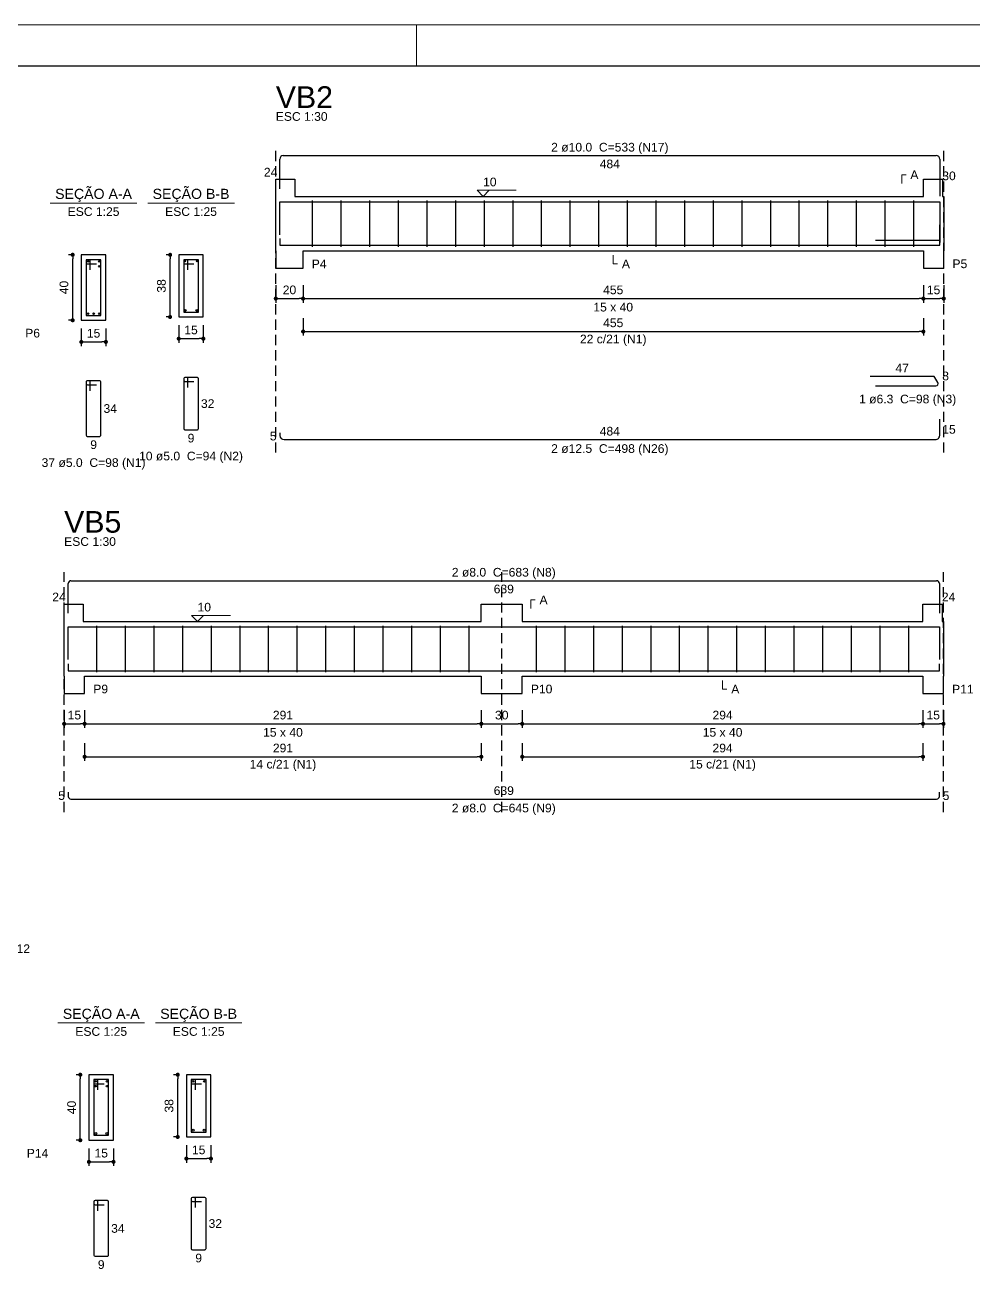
# Model space of a CAD drawing. Header units: millimetres. Extents: x 0 to 84.1, y 0 to 59.4.
# Drawn here: x 38.53 to 61.71, y 28.97 to 59.4 of the extents above; entities that cross this region are included whole.
import ezdxf

# ---------------------------------------------------------------- set-up
doc = ezdxf.new("R2010")
doc.units = ezdxf.units.MM
doc.header["$MEASUREMENT"] = 0
doc.linetypes.add('Dashed2', pattern=[0.375, 0.25, -0.125])
doc.layers.get('0').update_dxf_attribs({"color": 1, "lineweight": 13})
for name, color, linetype, lineweight in [('Descrição da armadura', 2, 'Continuous', 20), ('DT-Forma', 4, 'Continuous', 30), ('DT-Pontilhado', 7, 'Dashed2', 25), ('DT-Textos', 2, 'Continuous', 20), ('DT-Título', 3, 'Continuous', 25), ('FOLHA EXTERNA', 1, 'Continuous', 13), ('Folha_padrão', 3, 'Continuous', 25), ('Textos armaduras', 1, 'Continuous', 13)]:
    doc.layers.add(name, color=color, linetype=linetype, lineweight=lineweight)
for name, color, linetype in [('DT-Arm complementar', 252, 'Continuous'), ('DT-Barras na forma', 170, 'Continuous'), ('DT-Barras no corte', 170, 'Continuous'), ('DT-Barras rebatidas', 170, 'Continuous'), ('DT-Cotas', 12, 'Continuous')]:
    doc.layers.add(name, color=color, linetype=linetype)
doc.styles.add('Arial', font='')
doc.styles.get('Arial').set_extended_font_data('Arial')
doc.dimstyles.new('UM_25.000000', dxfattribs={"dimtxt": 0.18, "dimasz": 0.1, "dimexe": 0.1, "dimexo": 0.2, "dimgap": 0, "dimtad": 1, "dimtih": 1, "dimtoh": 1, "dimdec": 1, "dimlfac": 25, "dimzin": 0, "dimdsep": 46, "dimtxsty": 'Standard', "dimcen": 0.09, "dimdle": 0.1, "dimadec": 1, "dimazin": 2, "dimtfac": 1, "dimtdec": 4, "dimtofl": 0, "dimtmove": 0, "dimatfit": 3, "dimfxl": 1, "dimtolj": 1, "dimarcsym": 0})
doc.dimstyles.new('UM_30.000300', dxfattribs={"dimtxt": 0.18, "dimasz": 0.1, "dimexe": 0.1, "dimexo": 0.2, "dimgap": 0, "dimtad": 1, "dimtih": 1, "dimtoh": 1, "dimdec": 1, "dimlfac": 30.0003, "dimzin": 0, "dimdsep": 46, "dimtxsty": 'Standard', "dimcen": 0.09, "dimdle": 0.1, "dimadec": 1, "dimazin": 2, "dimtfac": 1, "dimtdec": 4, "dimtofl": 0, "dimtmove": 0, "dimatfit": 3, "dimfxl": 1, "dimtolj": 1, "dimarcsym": 0})

# ---------------------------------------------------------------- blocks, each defined once
blk = doc.blocks.new('_Dot')
at = {"color": 0, "linetype": 'ByBlock', "lineweight": -2}
blk.add_line((-0.5, 0), (-1, 0), dxfattribs=at)
at = {"color": 0, "linetype": 'ByBlock', "const_width": 0.5}
blk.add_lwpolyline([(-0.25, 0, 1), (0.25, 0, 1)], format="xyb", close=True, dxfattribs=at)
blk = doc.blocks.new('*D15')
at = {"layer": 'Defpoints', "color": 0}
for p in [(39.696547, 53.7816), (39.908347, 53.7816), (39.908347, 52.1816)]:
    blk.add_point(p, dxfattribs=at)
at = {"layer": 'DT-Cotas', "color": 0, "lineweight": -2}
for p, q in [((39.708347, 53.7816), (39.596547, 53.7816)), ((39.696547, 52.2816), (39.696547, 53.6816)), ((39.708347, 52.1816), (39.596547, 52.1816))]:
    blk.add_line(p, q, dxfattribs=at)
at = {"layer": 'DT-Cotas', "color": 0, "lineweight": -2, "xscale": 0.1, "yscale": 0.1, "zscale": 0.1}
for p, rotation in [((39.696547, 53.7816), 90), ((39.696547, 52.1816), 270)]:
    blk.add_blockref('_Dot', p, dxfattribs=dict(at, rotation=rotation))
at = {"layer": 'DT-Cotas', "insert": (39.484747, 52.9816), "char_height": 0.2118, "attachment_point": 5, "rotation": 90, "style": 'Arial'}
blk.add_mtext('\\A1;40', dxfattribs=at)
blk = doc.blocks.new('*D16')
at = {"layer": 'Defpoints', "color": 0}
for p in [(39.908347, 52.1816), (40.508347, 52.1816), (40.508347, 51.6521)]:
    blk.add_point(p, dxfattribs=at)
at = {"layer": 'DT-Cotas', "color": 0, "lineweight": -2}
for p, q in [((39.908347, 51.9816), (39.908347, 51.5521)), ((40.508347, 51.9816), (40.508347, 51.5521)), ((40.008347, 51.6521), (40.408347, 51.6521))]:
    blk.add_line(p, q, dxfattribs=at)
at = {"layer": 'DT-Cotas', "color": 0, "lineweight": -2, "xscale": 0.1, "yscale": 0.1, "zscale": 0.1, "rotation": 180}
blk.add_blockref('_Dot', (39.908347, 51.6521), dxfattribs=at)
at = {"layer": 'DT-Cotas', "color": 0, "lineweight": -2, "xscale": 0.1, "yscale": 0.1, "zscale": 0.1}
blk.add_blockref('_Dot', (40.508347, 51.6521), dxfattribs=at)
at = {"layer": 'DT-Cotas', "insert": (40.208347, 51.8639), "char_height": 0.2118, "attachment_point": 5, "rotation": 0.0057296, "style": 'Arial'}
blk.add_mtext('\\A1;15', dxfattribs=at)
blk = doc.blocks.new('*D17')
at = {"layer": 'Defpoints', "color": 0}
for p in [(42.079297, 53.7816), (42.291097, 53.7816), (42.291097, 52.2616)]:
    blk.add_point(p, dxfattribs=at)
at = {"layer": 'DT-Cotas', "color": 0, "lineweight": -2}
for p, q in [((42.091097, 53.7816), (41.979297, 53.7816)), ((42.079297, 52.3616), (42.079297, 53.6816)), ((42.091097, 52.2616), (41.979297, 52.2616))]:
    blk.add_line(p, q, dxfattribs=at)
at = {"layer": 'DT-Cotas', "color": 0, "lineweight": -2, "xscale": 0.1, "yscale": 0.1, "zscale": 0.1}
for p, rotation in [((42.079297, 53.7816), 90), ((42.079297, 52.2616), 270)]:
    blk.add_blockref('_Dot', p, dxfattribs=dict(at, rotation=rotation))
at = {"layer": 'DT-Cotas', "insert": (41.867497, 53.0216), "char_height": 0.2118, "attachment_point": 5, "rotation": 90, "style": 'Arial'}
blk.add_mtext('\\A1;38', dxfattribs=at)
blk = doc.blocks.new('*D18')
at = {"layer": 'Defpoints', "color": 0}
for p in [(42.291097, 52.2616), (42.891097, 52.2616), (42.891097, 51.7321)]:
    blk.add_point(p, dxfattribs=at)
at = {"layer": 'DT-Cotas', "color": 0, "lineweight": -2}
for p, q in [((42.291097, 52.0616), (42.291097, 51.6321)), ((42.891097, 52.0616), (42.891097, 51.6321)), ((42.391097, 51.7321), (42.791097, 51.7321))]:
    blk.add_line(p, q, dxfattribs=at)
at = {"layer": 'DT-Cotas', "color": 0, "lineweight": -2, "xscale": 0.1, "yscale": 0.1, "zscale": 0.1, "rotation": 180}
blk.add_blockref('_Dot', (42.291097, 51.7321), dxfattribs=at)
at = {"layer": 'DT-Cotas', "color": 0, "lineweight": -2, "xscale": 0.1, "yscale": 0.1, "zscale": 0.1}
blk.add_blockref('_Dot', (42.891097, 51.7321), dxfattribs=at)
at = {"layer": 'DT-Cotas', "insert": (42.591097, 51.9439), "char_height": 0.2118, "attachment_point": 5, "rotation": 0.0057296, "style": 'Arial'}
blk.add_mtext('\\A1;15', dxfattribs=at)
blk = doc.blocks.new('*D23')
at = {"layer": 'Defpoints', "color": 0}
for p in [(44.664, 53.241), (45.331, 53.241), (45.331, 52.711)]:
    blk.add_point(p, dxfattribs=at)
at = {"layer": 'DT-Cotas', "color": 0, "lineweight": -2}
for p, q in [((44.664, 53.041), (44.664, 52.611)), ((45.331, 53.041), (45.331, 52.611)), ((44.764, 52.711), (45.231, 52.711))]:
    blk.add_line(p, q, dxfattribs=at)
at = {"layer": 'DT-Cotas', "color": 0, "lineweight": -2, "xscale": 0.1, "yscale": 0.1, "zscale": 0.1, "rotation": 180}
blk.add_blockref('_Dot', (44.664, 52.711), dxfattribs=at)
at = {"layer": 'DT-Cotas', "color": 0, "lineweight": -2, "xscale": 0.1, "yscale": 0.1, "zscale": 0.1}
blk.add_blockref('_Dot', (45.331, 52.711), dxfattribs=at)
at = {"layer": 'DT-Cotas', "insert": (44.998, 52.923), "char_height": 0.2118, "attachment_point": 5, "rotation": 0.0057, "style": 'Arial'}
blk.add_mtext('\\A1;20', dxfattribs=at)
blk = doc.blocks.new('*D24')
at = {"layer": 'Defpoints', "color": 0}
for p in [(45.330984, 53.2406), (60.49765, 53.2406), (60.49765, 52.7111)]:
    blk.add_point(p, dxfattribs=at)
at = {"layer": 'DT-Cotas', "color": 0, "lineweight": -2}
for p, q in [((45.330984, 53.0406), (45.330984, 52.6111)), ((60.49765, 53.0406), (60.49765, 52.6111)), ((45.430984, 52.7111), (60.39765, 52.7111))]:
    blk.add_line(p, q, dxfattribs=at)
at = {"layer": 'DT-Cotas', "color": 0, "lineweight": -2, "xscale": 0.1, "yscale": 0.1, "zscale": 0.1, "rotation": 180}
blk.add_blockref('_Dot', (45.330984, 52.7111), dxfattribs=at)
at = {"layer": 'DT-Cotas', "color": 0, "lineweight": -2, "xscale": 0.1, "yscale": 0.1, "zscale": 0.1}
blk.add_blockref('_Dot', (60.49765, 52.7111), dxfattribs=at)
at = {"layer": 'DT-Cotas', "insert": (52.914317, 52.9229), "char_height": 0.2118, "attachment_point": 5, "rotation": 0.0057296, "style": 'Arial'}
blk.add_mtext('\\A1;455', dxfattribs=at)
blk = doc.blocks.new('*D25')
at = {"layer": 'Defpoints', "color": 0}
for p in [(60.49765, 53.2406), (60.99765, 53.2406), (60.99765, 52.7111)]:
    blk.add_point(p, dxfattribs=at)
at = {"layer": 'DT-Cotas', "color": 0, "lineweight": -2}
for p, q in [((60.49765, 53.0406), (60.49765, 52.6111)), ((60.99765, 53.0406), (60.99765, 52.6111)), ((60.59765, 52.7111), (60.89765, 52.7111))]:
    blk.add_line(p, q, dxfattribs=at)
at = {"layer": 'DT-Cotas', "color": 0, "lineweight": -2, "xscale": 0.1, "yscale": 0.1, "zscale": 0.1, "rotation": 180}
blk.add_blockref('_Dot', (60.49765, 52.7111), dxfattribs=at)
at = {"layer": 'DT-Cotas', "color": 0, "lineweight": -2, "xscale": 0.1, "yscale": 0.1, "zscale": 0.1}
blk.add_blockref('_Dot', (60.99765, 52.7111), dxfattribs=at)
at = {"layer": 'DT-Cotas', "insert": (60.74765, 52.9229), "char_height": 0.2118, "attachment_point": 5, "rotation": 0.00573, "style": 'Arial'}
blk.add_mtext('\\A1;15', dxfattribs=at)
blk = doc.blocks.new('*D28')
at = {"layer": 'Defpoints', "color": 0}
for p in [(45.330984, 52.43576), (60.49765, 52.43576), (60.49765, 51.90626)]:
    blk.add_point(p, dxfattribs=at)
at = {"layer": 'DT-Cotas', "color": 0, "lineweight": -2}
for p, q in [((45.330984, 52.23576), (45.330984, 51.80626)), ((60.49765, 52.23576), (60.49765, 51.80626)), ((45.430984, 51.90626), (60.39765, 51.90626))]:
    blk.add_line(p, q, dxfattribs=at)
at = {"layer": 'DT-Cotas', "color": 0, "lineweight": -2, "xscale": 0.1, "yscale": 0.1, "zscale": 0.1, "rotation": 180}
blk.add_blockref('_Dot', (45.330984, 51.90626), dxfattribs=at)
at = {"layer": 'DT-Cotas', "color": 0, "lineweight": -2, "xscale": 0.1, "yscale": 0.1, "zscale": 0.1}
blk.add_blockref('_Dot', (60.49765, 51.90626), dxfattribs=at)
at = {"layer": 'DT-Cotas', "insert": (52.914317, 52.11806), "char_height": 0.2118, "attachment_point": 5, "rotation": 0.0057296, "style": 'Arial'}
blk.add_mtext('\\A1;455', dxfattribs=at)
blk = doc.blocks.new('*D41')
at = {"layer": 'Defpoints', "color": 0}
for p in [(39.488759, 42.849327), (39.988759, 42.849327), (39.988759, 42.319827)]:
    blk.add_point(p, dxfattribs=at)
at = {"layer": 'DT-Cotas', "color": 0, "lineweight": -2}
for p, q in [((39.488759, 42.649327), (39.488759, 42.219827)), ((39.988759, 42.649327), (39.988759, 42.219827)), ((39.588759, 42.319827), (39.888759, 42.319827))]:
    blk.add_line(p, q, dxfattribs=at)
at = {"layer": 'DT-Cotas', "color": 0, "lineweight": -2, "xscale": 0.1, "yscale": 0.1, "zscale": 0.1, "rotation": 180}
blk.add_blockref('_Dot', (39.488759, 42.319827), dxfattribs=at)
at = {"layer": 'DT-Cotas', "color": 0, "lineweight": -2, "xscale": 0.1, "yscale": 0.1, "zscale": 0.1}
blk.add_blockref('_Dot', (39.988759, 42.319827), dxfattribs=at)
at = {"layer": 'DT-Cotas', "insert": (39.738759, 42.531627), "char_height": 0.2118, "attachment_point": 5, "rotation": 0.0057296, "style": 'Arial'}
blk.add_mtext('\\A1;15', dxfattribs=at)
blk = doc.blocks.new('*D42')
at = {"layer": 'Defpoints', "color": 0}
for p in [(39.988759, 42.849327), (49.688759, 42.849327), (49.688759, 42.319827)]:
    blk.add_point(p, dxfattribs=at)
at = {"layer": 'DT-Cotas', "color": 0, "lineweight": -2}
for p, q in [((39.988759, 42.649327), (39.988759, 42.219827)), ((49.688759, 42.649327), (49.688759, 42.219827)), ((40.088759, 42.319827), (49.588759, 42.319827))]:
    blk.add_line(p, q, dxfattribs=at)
at = {"layer": 'DT-Cotas', "color": 0, "lineweight": -2, "xscale": 0.1, "yscale": 0.1, "zscale": 0.1, "rotation": 180}
blk.add_blockref('_Dot', (39.988759, 42.319827), dxfattribs=at)
at = {"layer": 'DT-Cotas', "color": 0, "lineweight": -2, "xscale": 0.1, "yscale": 0.1, "zscale": 0.1}
blk.add_blockref('_Dot', (49.688759, 42.319827), dxfattribs=at)
at = {"layer": 'DT-Cotas', "insert": (44.838759, 42.531627), "char_height": 0.2118, "attachment_point": 5, "rotation": 0.0057296, "style": 'Arial'}
blk.add_mtext('\\A1;291', dxfattribs=at)
blk = doc.blocks.new('*D43')
at = {"layer": 'Defpoints', "color": 0}
for p in [(49.688759, 42.849327), (50.688759, 42.849327), (50.688759, 42.319827)]:
    blk.add_point(p, dxfattribs=at)
at = {"layer": 'DT-Cotas', "color": 0, "lineweight": -2}
for p, q in [((49.688759, 42.649327), (49.688759, 42.219827)), ((50.688759, 42.649327), (50.688759, 42.219827)), ((49.788759, 42.319827), (50.588759, 42.319827))]:
    blk.add_line(p, q, dxfattribs=at)
at = {"layer": 'DT-Cotas', "color": 0, "lineweight": -2, "xscale": 0.1, "yscale": 0.1, "zscale": 0.1, "rotation": 180}
blk.add_blockref('_Dot', (49.688759, 42.319827), dxfattribs=at)
at = {"layer": 'DT-Cotas', "color": 0, "lineweight": -2, "xscale": 0.1, "yscale": 0.1, "zscale": 0.1}
blk.add_blockref('_Dot', (50.688759, 42.319827), dxfattribs=at)
at = {"layer": 'DT-Cotas', "insert": (50.188759, 42.531627), "char_height": 0.2118, "attachment_point": 5, "rotation": 0.0057296, "style": 'Arial'}
blk.add_mtext('\\A1;30', dxfattribs=at)
blk = doc.blocks.new('*D44')
at = {"layer": 'Defpoints', "color": 0}
for p in [(50.688759, 42.849327), (60.488759, 42.849327), (60.488759, 42.319827)]:
    blk.add_point(p, dxfattribs=at)
at = {"layer": 'DT-Cotas', "color": 0, "lineweight": -2}
for p, q in [((50.688759, 42.649327), (50.688759, 42.219827)), ((60.488759, 42.649327), (60.488759, 42.219827)), ((50.788759, 42.319827), (60.388759, 42.319827))]:
    blk.add_line(p, q, dxfattribs=at)
at = {"layer": 'DT-Cotas', "color": 0, "lineweight": -2, "xscale": 0.1, "yscale": 0.1, "zscale": 0.1, "rotation": 180}
blk.add_blockref('_Dot', (50.688759, 42.319827), dxfattribs=at)
at = {"layer": 'DT-Cotas', "color": 0, "lineweight": -2, "xscale": 0.1, "yscale": 0.1, "zscale": 0.1}
blk.add_blockref('_Dot', (60.488759, 42.319827), dxfattribs=at)
at = {"layer": 'DT-Cotas', "insert": (55.588759, 42.531627), "char_height": 0.2118, "attachment_point": 5, "rotation": 0.0057296, "style": 'Arial'}
blk.add_mtext('\\A1;294', dxfattribs=at)
blk = doc.blocks.new('*D45')
at = {"layer": 'Defpoints', "color": 0}
for p in [(60.488759, 42.849327), (60.988759, 42.849327), (60.988759, 42.319827)]:
    blk.add_point(p, dxfattribs=at)
at = {"layer": 'DT-Cotas', "color": 0, "lineweight": -2}
for p, q in [((60.488759, 42.649327), (60.488759, 42.219827)), ((60.988759, 42.649327), (60.988759, 42.219827)), ((60.588759, 42.319827), (60.888759, 42.319827))]:
    blk.add_line(p, q, dxfattribs=at)
at = {"layer": 'DT-Cotas', "color": 0, "lineweight": -2, "xscale": 0.1, "yscale": 0.1, "zscale": 0.1, "rotation": 180}
blk.add_blockref('_Dot', (60.488759, 42.319827), dxfattribs=at)
at = {"layer": 'DT-Cotas', "color": 0, "lineweight": -2, "xscale": 0.1, "yscale": 0.1, "zscale": 0.1}
blk.add_blockref('_Dot', (60.988759, 42.319827), dxfattribs=at)
at = {"layer": 'DT-Cotas', "insert": (60.738759, 42.531627), "char_height": 0.2118, "attachment_point": 5, "rotation": 0.0057296, "style": 'Arial'}
blk.add_mtext('\\A1;15', dxfattribs=at)
blk = doc.blocks.new('*D48')
at = {"layer": 'Defpoints', "color": 0}
for p in [(39.988759, 42.044487), (49.688759, 42.044487), (49.688759, 41.514987)]:
    blk.add_point(p, dxfattribs=at)
at = {"layer": 'DT-Cotas', "color": 0, "lineweight": -2}
for p, q in [((39.988759, 41.844487), (39.988759, 41.414987)), ((49.688759, 41.844487), (49.688759, 41.414987)), ((40.088759, 41.514987), (49.588759, 41.514987))]:
    blk.add_line(p, q, dxfattribs=at)
at = {"layer": 'DT-Cotas', "color": 0, "lineweight": -2, "xscale": 0.1, "yscale": 0.1, "zscale": 0.1, "rotation": 180}
blk.add_blockref('_Dot', (39.988759, 41.514987), dxfattribs=at)
at = {"layer": 'DT-Cotas', "color": 0, "lineweight": -2, "xscale": 0.1, "yscale": 0.1, "zscale": 0.1}
blk.add_blockref('_Dot', (49.688759, 41.514987), dxfattribs=at)
at = {"layer": 'DT-Cotas', "insert": (44.838759, 41.726787), "char_height": 0.2118, "attachment_point": 5, "rotation": 0.0057296, "style": 'Arial'}
blk.add_mtext('\\A1;291', dxfattribs=at)
blk = doc.blocks.new('*D49')
at = {"layer": 'Defpoints', "color": 0}
for p in [(50.688759, 42.044487), (60.488759, 42.044487), (60.488759, 41.514987)]:
    blk.add_point(p, dxfattribs=at)
at = {"layer": 'DT-Cotas', "color": 0, "lineweight": -2}
for p, q in [((50.688759, 41.844487), (50.688759, 41.414987)), ((60.488759, 41.844487), (60.488759, 41.414987)), ((50.788759, 41.514987), (60.388759, 41.514987))]:
    blk.add_line(p, q, dxfattribs=at)
at = {"layer": 'DT-Cotas', "color": 0, "lineweight": -2, "xscale": 0.1, "yscale": 0.1, "zscale": 0.1, "rotation": 180}
blk.add_blockref('_Dot', (50.688759, 41.514987), dxfattribs=at)
at = {"layer": 'DT-Cotas', "color": 0, "lineweight": -2, "xscale": 0.1, "yscale": 0.1, "zscale": 0.1}
blk.add_blockref('_Dot', (60.488759, 41.514987), dxfattribs=at)
at = {"layer": 'DT-Cotas', "insert": (55.588759, 41.726787), "char_height": 0.2118, "attachment_point": 5, "rotation": 0.0057296, "style": 'Arial'}
blk.add_mtext('\\A1;294', dxfattribs=at)
blk = doc.blocks.new('*D59')
at = {"layer": 'Defpoints', "color": 0}
for p in [(39.882804, 33.743927), (40.094604, 33.743927), (40.094604, 32.143927)]:
    blk.add_point(p, dxfattribs=at)
at = {"layer": 'DT-Cotas', "color": 0, "lineweight": -2}
for p, q in [((39.894604, 33.743927), (39.782804, 33.743927)), ((39.882804, 32.243927), (39.882804, 33.643927)), ((39.894604, 32.143927), (39.782804, 32.143927))]:
    blk.add_line(p, q, dxfattribs=at)
at = {"layer": 'DT-Cotas', "color": 0, "lineweight": -2, "xscale": 0.1, "yscale": 0.1, "zscale": 0.1}
for p, rotation in [((39.882804, 33.743927), 90), ((39.882804, 32.143927), 270)]:
    blk.add_blockref('_Dot', p, dxfattribs=dict(at, rotation=rotation))
at = {"layer": 'DT-Cotas', "insert": (39.671004, 32.943927), "char_height": 0.2118, "attachment_point": 5, "rotation": 90, "style": 'Arial'}
blk.add_mtext('\\A1;40', dxfattribs=at)
blk = doc.blocks.new('*D60')
at = {"layer": 'Defpoints', "color": 0}
for p in [(40.094604, 32.143927), (40.694604, 32.143927), (40.694604, 31.614427)]:
    blk.add_point(p, dxfattribs=at)
at = {"layer": 'DT-Cotas', "color": 0, "lineweight": -2}
for p, q in [((40.094604, 31.943927), (40.094604, 31.514427)), ((40.694604, 31.943927), (40.694604, 31.514427)), ((40.194604, 31.614427), (40.594604, 31.614427))]:
    blk.add_line(p, q, dxfattribs=at)
at = {"layer": 'DT-Cotas', "color": 0, "lineweight": -2, "xscale": 0.1, "yscale": 0.1, "zscale": 0.1, "rotation": 180}
blk.add_blockref('_Dot', (40.094604, 31.614427), dxfattribs=at)
at = {"layer": 'DT-Cotas', "color": 0, "lineweight": -2, "xscale": 0.1, "yscale": 0.1, "zscale": 0.1}
blk.add_blockref('_Dot', (40.694604, 31.614427), dxfattribs=at)
at = {"layer": 'DT-Cotas', "insert": (40.394604, 31.826227), "char_height": 0.2118, "attachment_point": 5, "rotation": 0.0057296, "style": 'Arial'}
blk.add_mtext('\\A1;15', dxfattribs=at)
blk = doc.blocks.new('*D61')
at = {"layer": 'Defpoints', "color": 0}
for p in [(42.265554, 33.743927), (42.477354, 33.743927), (42.477354, 32.223927)]:
    blk.add_point(p, dxfattribs=at)
at = {"layer": 'DT-Cotas', "color": 0, "lineweight": -2}
for p, q in [((42.277354, 33.743927), (42.165554, 33.743927)), ((42.265554, 32.323927), (42.265554, 33.643927)), ((42.277354, 32.223927), (42.165554, 32.223927))]:
    blk.add_line(p, q, dxfattribs=at)
at = {"layer": 'DT-Cotas', "color": 0, "lineweight": -2, "xscale": 0.1, "yscale": 0.1, "zscale": 0.1}
for p, rotation in [((42.265554, 33.743927), 90), ((42.265554, 32.223927), 270)]:
    blk.add_blockref('_Dot', p, dxfattribs=dict(at, rotation=rotation))
at = {"layer": 'DT-Cotas', "insert": (42.053754, 32.983927), "char_height": 0.2118, "attachment_point": 5, "rotation": 90, "style": 'Arial'}
blk.add_mtext('\\A1;38', dxfattribs=at)
blk = doc.blocks.new('*D62')
at = {"layer": 'Defpoints', "color": 0}
for p in [(42.477354, 32.223927), (43.077354, 32.223927), (43.077354, 31.694427)]:
    blk.add_point(p, dxfattribs=at)
at = {"layer": 'DT-Cotas', "color": 0, "lineweight": -2}
for p, q in [((42.477354, 32.023927), (42.477354, 31.594427)), ((43.077354, 32.023927), (43.077354, 31.594427)), ((42.577354, 31.694427), (42.977354, 31.694427))]:
    blk.add_line(p, q, dxfattribs=at)
at = {"layer": 'DT-Cotas', "color": 0, "lineweight": -2, "xscale": 0.1, "yscale": 0.1, "zscale": 0.1, "rotation": 180}
blk.add_blockref('_Dot', (42.477354, 31.694427), dxfattribs=at)
at = {"layer": 'DT-Cotas', "color": 0, "lineweight": -2, "xscale": 0.1, "yscale": 0.1, "zscale": 0.1}
blk.add_blockref('_Dot', (43.077354, 31.694427), dxfattribs=at)
at = {"layer": 'DT-Cotas', "insert": (42.777354, 31.906227), "char_height": 0.2118, "attachment_point": 5, "rotation": 0.0057296, "style": 'Arial'}
blk.add_mtext('\\A1;15', dxfattribs=at)

msp = doc.modelspace()

# ---------------------------------------------------------------- linework, layer by layer
at = {"layer": 'DT-Arm complementar'}
for p, q in [((45.5643, 53.976), (45.5643, 55.1093)), ((46.2643, 53.976), (46.2643, 55.1093)), ((46.9643, 53.976), (46.9643, 55.1093)), ((47.6643, 53.976), (47.6643, 55.1093)), ((48.3643, 53.976), (48.3643, 55.1093)), ((49.0643, 53.976), (49.0643, 55.1093)), ((49.7643, 53.976), (49.7643, 55.1093)), ((50.4643, 53.976), (50.4643, 55.1093)), ((51.1643, 53.976), (51.1643, 55.1093)), ((51.8643, 53.976), (51.8643, 55.1093)), ((52.5643, 53.976), (52.5643, 55.1093)), ((53.2643, 53.976), (53.2643, 55.1093)), ((53.9643, 53.976), (53.9643, 55.1093)), ((54.6643, 53.976), (54.6643, 55.1093)), ((55.3643, 53.976), (55.3643, 55.1093)), ((56.0643, 53.976), (56.0643, 55.1093)), ((56.7643, 53.976), (56.7643, 55.1093)), ((57.4643, 53.976), (57.4643, 55.1093)), ((58.1643, 53.976), (58.1643, 55.1093)), ((58.8643, 53.976), (58.8643, 55.1093)), ((59.5643, 53.976), (59.5643, 55.1093)), ((60.2643, 53.976), (60.2643, 55.1093)), ((40.2888, 43.5847), (40.2888, 44.7181)), ((40.9888, 43.5847), (40.9888, 44.7181)), ((41.6888, 43.5847), (41.6888, 44.7181)), ((42.3888, 43.5847), (42.3888, 44.7181)), ((43.0888, 43.5847), (43.0888, 44.7181)), ((43.7888, 43.5847), (43.7888, 44.7181)), ((44.4888, 43.5847), (44.4888, 44.7181)), ((45.1888, 43.5847), (45.1888, 44.7181)), ((45.8888, 43.5847), (45.8888, 44.7181)), ((46.5888, 43.5847), (46.5888, 44.7181)), ((47.2888, 43.5847), (47.2888, 44.7181)), ((47.9888, 43.5847), (47.9888, 44.7181)), ((48.6888, 43.5847), (48.6888, 44.7181)), ((49.3888, 43.5847), (49.3888, 44.7181)), ((51.0388, 43.5847), (51.0388, 44.7181)), ((51.7388, 43.5847), (51.7388, 44.7181)), ((52.4388, 43.5847), (52.4388, 44.7181)), ((53.1388, 43.5847), (53.1388, 44.7181)), ((53.8388, 43.5847), (53.8388, 44.7181)), ((54.5388, 43.5847), (54.5388, 44.7181)), ((55.2388, 43.5847), (55.2388, 44.7181)), ((55.9388, 43.5847), (55.9388, 44.7181)), ((56.6388, 43.5847), (56.6388, 44.7181)), ((57.3388, 43.5847), (57.3388, 44.7181)), ((58.0388, 43.5847), (58.0388, 44.7181)), ((58.7388, 43.5847), (58.7388, 44.7181)), ((59.4388, 43.5847), (59.4388, 44.7181)), ((60.1388, 43.5847), (60.1388, 44.7181))]:
    msp.add_line(p, q, dxfattribs=at)
at = {"layer": 'DT-Barras na forma'}
for p, q in [((60.8976, 54.1345), (59.3298, 54.1345)), ((40.1283, 53.6616), (40.0283, 53.6616)), ((40.0283, 53.6616), (40.0283, 52.3016)), ((40.3883, 53.6616), (40.0283, 53.6616)), ((40.0283, 53.6616), (40.0283, 53.5616)), ((40.0283, 53.5616), (40.2783, 53.5616)), ((40.1283, 53.4116), (40.1283, 53.6616)), ((40.3883, 52.3016), (40.3883, 53.6616)), ((42.5111, 53.6616), (42.4111, 53.6616)), ((42.4111, 53.6616), (42.4111, 52.3816)), ((42.7711, 53.6616), (42.4111, 53.6616)), ((42.4111, 53.6616), (42.4111, 53.5616)), ((42.4111, 53.5616), (42.6611, 53.5616)), ((42.5111, 53.4116), (42.5111, 53.6616)), ((42.7711, 52.3816), (42.7711, 53.6616)), ((42.4111, 52.3816), (42.7711, 52.3816)), ((40.0283, 52.3016), (40.3883, 52.3016)), ((40.3146, 33.6239), (40.2146, 33.6239)), ((40.2146, 33.6239), (40.2146, 32.2639)), ((40.5746, 33.6239), (40.2146, 33.6239)), ((40.2146, 33.6239), (40.2146, 33.5239)), ((40.2146, 33.5239), (40.4646, 33.5239)), ((40.3146, 33.3739), (40.3146, 33.6239)), ((40.5746, 32.2639), (40.5746, 33.6239)), ((42.6974, 33.6239), (42.5974, 33.6239)), ((42.5974, 33.6239), (42.5974, 32.3439)), ((42.9574, 33.6239), (42.5974, 33.6239)), ((42.5974, 33.6239), (42.5974, 33.5239)), ((42.5974, 33.5239), (42.8474, 33.5239)), ((42.6974, 33.3739), (42.6974, 33.6239)), ((42.9574, 32.3439), (42.9574, 33.6239)), ((40.2146, 32.2639), (40.5746, 32.2639)), ((42.5974, 32.3439), (42.9574, 32.3439))]:
    msp.add_line(p, q, dxfattribs=at)
for points in [[(44.7643, 54.2669), (44.7643, 55.076), (60.8976, 55.076), (60.8976, 54.0863)], [(44.7643, 54.1802), (44.7643, 54.0135), (60.8976, 54.0135), (60.8976, 54.5135)], [(39.5888, 43.8917), (39.5888, 44.6881), (60.8888, 44.6881), (60.8888, 43.8917)], [(39.5888, 43.7814), (39.5888, 43.6147), (60.8888, 43.6147), (60.8888, 43.7814)]]:
    msp.add_lwpolyline(points, dxfattribs=at)
at = {"layer": 'DT-Barras no corte'}
for centre, radius in [((40.0683, 53.6216), 0.02), ((40.3483, 53.6216), 0.02), ((42.4471, 53.6256), 0.016), ((42.7351, 53.6256), 0.016), ((40.3483, 53.5016), 0.02), ((40.0683, 52.3416), 0.02), ((40.2083, 52.3416), 0.02), ((40.3483, 52.3416), 0.02), ((42.4511, 52.4216), 0.02), ((42.7311, 52.4216), 0.02), ((40.2546, 33.5839), 0.02), ((40.2546, 33.4639), 0.02), ((40.5346, 33.5839), 0.02), ((40.5346, 33.4639), 0.02), ((42.6374, 33.5839), 0.02), ((42.9174, 33.5839), 0.02), ((40.2596, 32.3089), 0.025), ((40.5296, 32.3089), 0.025), ((42.6424, 32.3889), 0.025), ((42.9124, 32.3889), 0.025)]:
    msp.add_circle(centre, radius, dxfattribs=at)
at = {"layer": 'DT-Barras rebatidas'}
for p, q in [((44.7643, 55.3965), (44.7643, 56.1223)), ((44.8476, 56.2056), (60.8142, 56.2056)), ((60.8975, 56.1223), (60.8975, 55.2159)), ((40.0283, 50.6749), (40.0283, 49.3749)), ((40.0283, 50.6749), (40.0283, 50.6349)), ((40.0983, 50.7049), (40.0583, 50.7049)), ((40.3583, 50.7049), (40.0583, 50.7049)), ((40.0583, 50.6049), (40.2783, 50.6049)), ((40.1283, 50.4549), (40.1283, 50.6749)), ((40.3883, 49.3749), (40.3883, 50.6749)), ((42.4111, 50.7549), (42.4111, 49.5349)), ((42.4111, 50.7549), (42.4111, 50.7149)), ((42.4811, 50.7849), (42.4411, 50.7849)), ((42.7411, 50.7849), (42.4411, 50.7849)), ((42.4411, 50.6849), (42.6611, 50.6849)), ((42.5111, 50.5349), (42.5111, 50.7549)), ((42.7711, 49.5349), (42.7711, 50.7549)), ((60.734, 50.8115), (59.1965, 50.8115)), ((59.3298, 50.5806), (60.8067, 50.5806)), ((60.8522, 50.6593), (60.7795, 50.7853)), ((60.8975, 49.3692), (60.8975, 49.765)), ((40.0583, 49.3449), (40.3583, 49.3449)), ((42.4411, 49.5049), (42.7411, 49.5049)), ((44.7643, 49.4317), (44.7643, 49.3692)), ((44.8685, 49.265), (60.7933, 49.265)), ((39.5888, 45.0213), (39.5888, 45.751)), ((39.6554, 45.8177), (60.8219, 45.8177)), ((60.8885, 45.751), (60.8885, 45.0213)), ((39.5888, 40.6468), (39.5888, 40.5468)), ((39.6554, 40.4801), (60.8219, 40.4801)), ((60.8885, 40.5468), (60.8885, 40.6468)), ((42.6673, 30.7472), (42.6274, 30.7472)), ((42.9274, 30.7472), (42.6274, 30.7472)), ((40.2146, 30.6372), (40.2146, 29.3372)), ((40.2146, 30.6372), (40.2146, 30.5972)), ((40.2846, 30.6672), (40.2446, 30.6672)), ((40.5446, 30.6672), (40.2446, 30.6672)), ((40.2446, 30.5672), (40.4646, 30.5672)), ((40.3146, 30.4172), (40.3146, 30.6372)), ((40.5746, 29.3372), (40.5746, 30.6372)), ((42.5974, 30.7172), (42.5974, 29.4972)), ((42.5974, 30.7172), (42.5974, 30.6772)), ((42.6274, 30.6472), (42.8474, 30.6472)), ((42.6974, 30.4972), (42.6973, 30.7172)), ((42.9574, 29.4972), (42.9574, 30.7172)), ((40.2446, 29.3072), (40.5446, 29.3072)), ((42.6274, 29.4672), (42.9274, 29.4672))]:
    msp.add_line(p, q, dxfattribs=at)
for centre, radius, start, end in [((44.8476, 56.1223), 0.0833, 90, 179.99998), ((60.8142, 56.1223), 0.0833, 0, 90), ((40.0583, 50.6749), 0.03, 90.00002, 180), ((40.0583, 50.6749), 0.03, 89.99994, 180), ((40.0583, 50.6349), 0.03, 180, 270), ((40.0983, 50.6749), 0.03, 0, 90.00002), ((40.3583, 50.6749), 0.03, 0.00002, 89.99998), ((42.4411, 50.7549), 0.03, 90.00002, 180), ((42.4411, 50.7549), 0.03, 90, 180), ((42.4411, 50.7149), 0.03, 180, 270), ((42.4811, 50.7549), 0.03, 0, 90.00002), ((42.7411, 50.7549), 0.03, 0.00002, 90.00004), ((60.734, 50.759), 0.0525, 29.99999, 90.00003), ((60.8067, 50.6331), 0.0525, 270, 29.99999), ((40.0583, 49.3749), 0.03, 180, 270), ((40.3583, 49.3749), 0.03, 270, 0.00002), ((42.4411, 49.5349), 0.03, 180, 270), ((42.7411, 49.5349), 0.03, 270, 0.00002), ((44.8685, 49.3692), 0.1042, 180, 270), ((60.7933, 49.3692), 0.1042, 270, 0.00002), ((39.6554, 45.751), 0.0667, 90, 179.99998), ((60.8219, 45.751), 0.0667, 0, 90), ((39.6554, 40.5468), 0.0667, 180, 270), ((60.8219, 40.5468), 0.0667, 270, 0), ((42.6274, 30.7172), 0.03, 90.00002, 180), ((42.6274, 30.7172), 0.03, 90.00001, 180), ((42.6673, 30.7172), 0.03, 0, 90.00002), ((42.9274, 30.7172), 0.03, 0.00002, 90.00001), ((40.2446, 30.6372), 0.03, 90.00002, 180), ((40.2446, 30.6372), 0.03, 89.99999, 180), ((40.2446, 30.5972), 0.03, 180, 270), ((40.2846, 30.6372), 0.03, 0, 90.00002), ((40.5446, 30.6372), 0.03, 0.00002, 90.00001), ((42.6274, 30.6772), 0.03, 180, 270), ((40.2446, 29.3372), 0.03, 180, 270), ((40.5446, 29.3372), 0.03, 270, 0.00002), ((42.6274, 29.4972), 0.03, 180, 270), ((42.9274, 29.4972), 0.03, 270, 0.00002)]:
    msp.add_arc(centre, radius, start, end, dxfattribs=at)
at = {"layer": 'DT-Forma'}
for p, q in [((44.6643, 55.2093), (44.6643, 55.6329)), ((44.6643, 55.6329), (45.131, 55.6329)), ((45.131, 55.6329), (45.131, 55.2093)), ((60.4977, 55.2093), (60.4977, 55.6329)), ((60.4977, 55.6329), (60.9643, 55.6329)), ((60.9643, 55.6329), (60.9643, 55.2093)), ((45.131, 55.2093), (60.4977, 55.2093)), ((60.9643, 55.2093), (60.9977, 55.2093)), ((44.6643, 53.876), (44.6643, 53.4524)), ((45.331, 53.4524), (45.331, 53.876)), ((45.331, 53.876), (60.4977, 53.876)), ((60.4977, 53.876), (60.4977, 53.4524)), ((60.9977, 53.4524), (60.9977, 53.876)), ((40.5083, 53.7816), (39.9083, 53.7816)), ((39.9083, 53.7816), (39.9083, 52.1816)), ((40.5083, 52.1816), (40.5083, 53.7816)), ((42.8911, 53.7816), (42.2911, 53.7816)), ((42.2911, 53.7816), (42.2911, 52.2616)), ((42.8911, 52.2616), (42.8911, 53.7816)), ((44.6643, 53.4524), (45.331, 53.4524)), ((60.4977, 53.4524), (60.9977, 53.4524)), ((39.9083, 52.1816), (40.5083, 52.1816)), ((42.2911, 52.2616), (42.8911, 52.2616)), ((39.4888, 44.8181), (39.4888, 45.2417)), ((39.4888, 45.2417), (39.9554, 45.2417)), ((39.9554, 45.2417), (39.9554, 44.8181)), ((49.6888, 44.8181), (49.6888, 45.2417)), ((49.6888, 45.2417), (50.6888, 45.2417)), ((50.6888, 45.2417), (50.6888, 44.8181)), ((60.4888, 44.8181), (60.4888, 45.2417)), ((60.4888, 45.2417), (60.9554, 45.2417)), ((60.9554, 45.2417), (60.9554, 44.8181)), ((39.9554, 44.8181), (49.6888, 44.8181)), ((50.6888, 44.8181), (60.4888, 44.8181)), ((60.9554, 44.8181), (60.9888, 44.8181)), ((39.4888, 43.4847), (39.4888, 43.0611)), ((39.9888, 43.0611), (39.9888, 43.4847)), ((39.9888, 43.4847), (49.6888, 43.4847)), ((49.6888, 43.4847), (49.6888, 43.0611)), ((50.6888, 43.0611), (50.6888, 43.4847)), ((50.6888, 43.4847), (60.4888, 43.4847)), ((60.4888, 43.4847), (60.4888, 43.0611)), ((60.9888, 43.0611), (60.9888, 43.4847)), ((39.4888, 43.0611), (39.9888, 43.0611)), ((49.6888, 43.0611), (50.6888, 43.0611)), ((60.4888, 43.0611), (60.9888, 43.0611)), ((40.6946, 33.7439), (40.0946, 33.7439)), ((40.0946, 33.7439), (40.0946, 32.1439)), ((40.6946, 32.1439), (40.6946, 33.7439)), ((43.0774, 33.7439), (42.4774, 33.7439)), ((42.4774, 33.7439), (42.4774, 32.2239)), ((43.0774, 32.2239), (43.0774, 33.7439)), ((40.0946, 32.1439), (40.6946, 32.1439)), ((42.4774, 32.2239), (43.0774, 32.2239))]:
    msp.add_line(p, q, dxfattribs=at)
at = {"layer": 'DT-Forma', "linetype": 'Continuous'}
for p, q in [((44.6643, 53.876), (44.6643, 55.2093)), ((60.9977, 55.2093), (60.9977, 53.876)), ((39.4888, 43.4847), (39.4888, 44.8181)), ((60.9888, 44.8181), (60.9888, 43.4847))]:
    msp.add_line(p, q, dxfattribs=at)
at = {"layer": 'DT-Pontilhado'}
for p, q in [((44.6643, 48.9473), (44.6643, 56.4174)), ((60.9977, 48.9473), (60.9977, 56.4174)), ((39.4888, 40.1624), (39.4888, 46.0295)), ((50.1888, 40.1624), (50.1888, 46.0295)), ((60.9888, 40.1624), (60.9888, 46.0295))]:
    msp.add_line(p, q, dxfattribs=at)
at = {"layer": 'DT-Textos'}
for p, q in [((39.1493, 55.0465), (41.2673, 55.0465)), ((41.5321, 55.0465), (43.6501, 55.0465)), ((39.3356, 35.0088), (41.4536, 35.0088)), ((41.7184, 35.0088), (43.8364, 35.0088))]:
    msp.add_line(p, q, dxfattribs=at)
for points in [[(59.9682, 55.527), (59.9682, 55.7388), (60.074, 55.7388)], [(49.881, 55.3576), (49.7327, 55.2093), (49.5845, 55.3576), (50.5376, 55.3576)], [(52.9143, 53.7701), (52.9143, 53.5583), (53.0202, 53.5583)], [(50.9006, 45.1358), (50.9006, 45.3476), (51.0065, 45.3476)], [(42.8988, 44.9663), (42.7505, 44.8181), (42.6022, 44.9663), (43.5553, 44.9663)], [(55.5888, 43.3788), (55.5888, 43.167), (55.6947, 43.167)]]:
    msp.add_lwpolyline(points, dxfattribs=at)
at = {"layer": 'FOLHA EXTERNA', "color": 2, "linetype": 'Continuous'}
for points in [[(0, 0), (84.1, 0), (84.1, 59.4), (0, 59.4), (0, 0)], [(48.1, 59.4), (48.1, 58.4076)]]:
    msp.add_lwpolyline(points, dxfattribs=at)
at = {"layer": 'Folha_padrão', "color": 6, "linetype": 'Continuous'}
msp.add_lwpolyline([(3, 58.4), (83.1, 58.4), (83.1, 1), (3, 1), (3, 58.4)], dxfattribs=at)

# ---------------------------------------------------------------- texts
at = {"layer": 'Descrição da armadura', "char_height": 0.2118, "attachment_point": 8, "line_spacing_factor": 0.9, "style": 'Arial'}
for s, insert, width in [('2 ø10.0  C=533 (N17)', (52.8309, 56.242), 5.738617), ('22 c/21 (N1)', (52.9143, 51.5547), 3.04992), ('1 ø6.3  C=98 (N3)', (60.1139, 50.087), 4.751616), ('2 ø12.5  C=498 (N26)', (52.8309, 48.877), 5.738617), ('37 ø5.0  C=98 (N1)', (40.208, 48.534), 5.080617), ('10 ø5.0  C=94 (N2)', (42.591, 48.694), 5.080617), ('2 ø8.0  C=683 (N8)', (50.2383, 45.8541), 5.080617), ('14 c/21 (N1)', (44.8388, 41.1634), 3.04992), ('15 c/21 (N1)', (55.5888, 41.1634), 3.04992), ('2 ø8.0  C=645 (N9)', (50.2383, 40.0921), 5.080617)]:
    msp.add_mtext(s, dxfattribs=dict(at, insert=insert, width=width))
at = {"layer": 'DT-Textos', "line_spacing_factor": 0.798, "style": 'Arial'}
for s, insert, char_height, width, attachment_point in [('ESC 1:30', (44.6639, 57.0529), 0.2118, 2.03328, 7), ('A', (60.1799, 55.6329), 0.2118, 0.25416, 7), ('SEÇÃO A-A', (40.208, 55.071), 0.2471, 2.66868, 8), ('SEÇÃO B-B', (42.591, 55.071), 0.2471, 2.66868, 8), ('10', (49.7329, 55.4529), 0.2118, 0.50832, 7), ('ESC 1:25', (40.208, 54.7289), 0.2118, 2.03328, 8), ('ESC 1:25', (42.591, 54.7289), 0.2118, 2.03328, 8), ('P4', (45.5429, 53.4529), 0.2118, 0.50832, 7), ('A', (53.1259, 53.4529), 0.2118, 0.25416, 7), ('P5', (61.2099, 53.4529), 0.2118, 0.50832, 7), ('15 x 40', (52.9139, 52.3939), 0.2118, 1.77912, 8), ('P6', (38.536, 51.7579), 0.2118, 0.50832, 7), ('ESC 1:30', (39.4883, 46.665), 0.2118, 2.03328, 7), ('A', (51.1123, 45.242), 0.2118, 0.25416, 7), ('10', (42.7503, 45.062), 0.2118, 0.50832, 7), ('P9', (40.2003, 43.061), 0.2118, 0.50832, 7), ('P10', (50.9003, 43.061), 0.2118, 0.76248, 7), ('A', (55.8003, 43.061), 0.2118, 0.25416, 7), ('P11', (61.2003, 43.061), 0.2118, 0.76248, 7), ('15 x 40', (44.8383, 42.002), 0.2118, 1.77912, 8), ('15 x 40', (55.5883, 42.002), 0.2118, 1.77912, 8), ('SEÇÃO A-A', (40.395, 35.0335), 0.2471, 2.66868, 8), ('SEÇÃO B-B', (42.777, 35.0335), 0.2471, 2.66868, 8), ('ESC 1:25', (40.395, 34.6914), 0.2118, 2.03328, 8), ('ESC 1:25', (42.777, 34.6914), 0.2118, 2.03328, 8), ('P14', (38.574, 31.7204), 0.2118, 0.76248, 7)]:
    msp.add_mtext(s, dxfattribs=dict(at, insert=insert, char_height=char_height, width=width, attachment_point=attachment_point))
at = {"layer": 'DT-Título', "char_height": 0.5295, "width": 1.9062, "attachment_point": 7, "line_spacing_factor": 0.798, "style": 'Arial'}
for s, insert in [('VB2', (44.6639, 57.3707)), ('VB5', (39.4883, 46.9828))]:
    msp.add_mtext(s, dxfattribs=dict(at, insert=insert))
at = {"layer": 'Textos armaduras', "char_height": 0.2118, "line_spacing_factor": 0.9, "style": 'Arial'}
for s, insert, width, attachment_point in [('484', (52.8309, 56.1083), 1.387001, 2), ('24', (44.7018, 55.6951), 1.058001, 9), ('30', (60.9601, 55.8167), 1.058001, 1), ('47', (59.9804, 50.9088), 1.058001, 8), ('8', (60.9594, 50.7118), 0.729, 7), ('32', (42.8337, 50.2508), 1.058001, 1), ('34', (40.4509, 50.1308), 1.058001, 1), ('15', (60.9601, 49.6209), 1.058001, 1), ('9', (42.5911, 49.4076), 0.729, 2), ('5', (44.683, 49.2424), 0.729, 9), ('484', (52.8309, 49.3623), 1.387001, 8), ('9', (40.2083, 49.2476), 0.729, 2), ('639', (50.2387, 45.7204), 1.387001, 2), ('24', (39.5262, 45.3136), 1.058001, 9), ('24', (60.9511, 45.5254), 1.058001, 1), ('639', (50.2387, 40.5774), 1.387001, 8), ('5', (39.5075, 40.4575), 0.729, 9), ('5', (60.9698, 40.6693), 0.729, 1), ('12', (38.325, 36.9294), 1.058001, 1), ('32', (43.0199, 30.2131), 1.058001, 1), ('34', (40.6372, 30.0931), 1.058001, 1), ('9', (42.7774, 29.3699), 0.729, 2), ('9', (40.3946, 29.2099), 0.729, 2)]:
    msp.add_mtext(s, dxfattribs=dict(at, insert=insert, width=width, attachment_point=attachment_point))

# ---------------------------------------------------------------- dimensions: what is measured, and where the dimension line sits
at = {"layer": 'DT-Cotas'}
for base, p1, p2, picture, middle in [((39.6965, 53.7816), (39.9083, 52.1816), (39.9083, 53.7816), '*D15', (39.4847, 52.9816)), ((42.0793, 53.7816), (42.2911, 52.2616), (42.2911, 53.7816), '*D17', (41.8675, 53.0216)), ((39.8828, 33.7439), (40.0946, 32.1439), (40.0946, 33.7439), '*D59', (39.671, 32.9439)), ((42.2656, 33.7439), (42.4774, 32.2239), (42.4774, 33.7439), '*D61', (42.0538, 32.9839))]:
    dim = msp.add_linear_dim(base=base, p1=p1, p2=p2, angle=90, dimstyle='UM_25.000000', override={"dimtxt": 0.2118, "dimasz": 0.1, "dimexe": 0.1, "dimexo": 0.2, "dimtad": 1, "dimtih": 0, "dimtoh": 0, "dimdec": 1, "dimlfac": 25, "dimzin": 8, "dimtxsty": 'Arial', "dimblk": 'Dot', "dimblk1": 'Dot', "dimblk2": 'Dot', "dimsah": 1, "dimdle": 0.1, "dimse1": 0, "dimse2": 0, "dimclrt": 256, "dimadec": 1, "dimazin": 3, "dimtmove": 2, "dimldrblk": 'Dot'}, dxfattribs=at)
    dim.commit()
    dim.dimension.update_dxf_attribs({"geometry": picture, "text_midpoint": middle, "dimtype": 160, "text_rotation": 90})
for base, p1, p2, dimstyle, override, picture, middle in [((45.331, 52.7111), (44.6643, 53.2406), (45.331, 53.2406), 'UM_30.000300', {"dimtxt": 0.2118, "dimasz": 0.1, "dimexe": 0.1, "dimexo": 0.2, "dimtad": 1, "dimtih": 0, "dimtoh": 0, "dimdec": 1, "dimlfac": 30.0003, "dimzin": 8, "dimtxsty": 'Arial', "dimblk": 'Dot', "dimblk1": 'Dot', "dimblk2": 'Dot', "dimsah": 1, "dimdle": 0.1, "dimse1": 0, "dimse2": 0, "dimclrt": 256, "dimadec": 1, "dimazin": 3, "dimtmove": 2, "dimldrblk": 'Dot'}, '*D23', (44.9977, 52.9229)), ((60.4977, 52.7111), (45.331, 53.2406), (60.4977, 53.2406), 'UM_30.000300', {"dimtxt": 0.2118, "dimasz": 0.1, "dimexe": 0.1, "dimexo": 0.2, "dimtad": 1, "dimtih": 0, "dimtoh": 0, "dimdec": 1, "dimlfac": 30.0003, "dimzin": 8, "dimtxsty": 'Arial', "dimblk": 'Dot', "dimblk1": 'Dot', "dimblk2": 'Dot', "dimsah": 1, "dimdle": 0.1, "dimse1": 0, "dimse2": 0, "dimclrt": 256, "dimadec": 1, "dimazin": 3, "dimtmove": 2, "dimldrblk": 'Dot'}, '*D24', (52.9143, 52.9229)), ((60.9977, 52.7111), (60.4977, 53.2406), (60.9977, 53.2406), 'UM_30.000300', {"dimtxt": 0.2118, "dimasz": 0.1, "dimexe": 0.1, "dimexo": 0.2, "dimtad": 1, "dimtih": 0, "dimtoh": 0, "dimdec": 1, "dimlfac": 30.0003, "dimzin": 8, "dimtxsty": 'Arial', "dimblk": 'Dot', "dimblk1": 'Dot', "dimblk2": 'Dot', "dimsah": 1, "dimdle": 0.1, "dimse1": 0, "dimse2": 0, "dimclrt": 256, "dimadec": 1, "dimazin": 3, "dimtmove": 2, "dimldrblk": 'Dot'}, '*D25', (60.7477, 52.9229)), ((60.4977, 51.9063), (45.331, 52.4358), (60.4977, 52.4358), 'UM_30.000300', {"dimtxt": 0.2118, "dimasz": 0.1, "dimexe": 0.1, "dimexo": 0.2, "dimtad": 1, "dimtih": 0, "dimtoh": 0, "dimdec": 1, "dimlfac": 30.0003, "dimzin": 8, "dimtxsty": 'Arial', "dimblk": 'Dot', "dimblk1": 'Dot', "dimblk2": 'Dot', "dimsah": 1, "dimdle": 0.1, "dimse1": 0, "dimse2": 0, "dimclrt": 256, "dimadec": 1, "dimazin": 3, "dimtmove": 2, "dimldrblk": 'Dot'}, '*D28', (52.9143, 52.1181)), ((40.5083, 51.6521), (39.9083, 52.1816), (40.5083, 52.1816), 'UM_25.000000', {"dimtxt": 0.2118, "dimasz": 0.1, "dimexe": 0.1, "dimexo": 0.2, "dimtad": 1, "dimtih": 0, "dimtoh": 0, "dimdec": 1, "dimlfac": 25, "dimzin": 8, "dimtxsty": 'Arial', "dimblk": 'Dot', "dimblk1": 'Dot', "dimblk2": 'Dot', "dimsah": 1, "dimdle": 0.1, "dimse1": 0, "dimse2": 0, "dimclrt": 256, "dimadec": 1, "dimazin": 3, "dimtmove": 2, "dimldrblk": 'Dot'}, '*D16', (40.2083, 51.8639)), ((42.8911, 51.7321), (42.2911, 52.2616), (42.8911, 52.2616), 'UM_25.000000', {"dimtxt": 0.2118, "dimasz": 0.1, "dimexe": 0.1, "dimexo": 0.2, "dimtad": 1, "dimtih": 0, "dimtoh": 0, "dimdec": 1, "dimlfac": 25, "dimzin": 8, "dimtxsty": 'Arial', "dimblk": 'Dot', "dimblk1": 'Dot', "dimblk2": 'Dot', "dimsah": 1, "dimdle": 0.1, "dimse1": 0, "dimse2": 0, "dimclrt": 256, "dimadec": 1, "dimazin": 3, "dimtmove": 2, "dimldrblk": 'Dot'}, '*D18', (42.5911, 51.9439)), ((39.9888, 42.3198), (39.4888, 42.8493), (39.9888, 42.8493), 'UM_30.000300', {"dimtxt": 0.2118, "dimasz": 0.1, "dimexe": 0.1, "dimexo": 0.2, "dimtad": 1, "dimtih": 0, "dimtoh": 0, "dimdec": 1, "dimlfac": 30.0003, "dimzin": 8, "dimtxsty": 'Arial', "dimblk": 'Dot', "dimblk1": 'Dot', "dimblk2": 'Dot', "dimsah": 1, "dimdle": 0.1, "dimse1": 0, "dimse2": 0, "dimclrt": 256, "dimadec": 1, "dimazin": 3, "dimtmove": 2, "dimldrblk": 'Dot'}, '*D41', (39.7388, 42.5316)), ((49.6888, 42.3198), (39.9888, 42.8493), (49.6888, 42.8493), 'UM_30.000300', {"dimtxt": 0.2118, "dimasz": 0.1, "dimexe": 0.1, "dimexo": 0.2, "dimtad": 1, "dimtih": 0, "dimtoh": 0, "dimdec": 1, "dimlfac": 30.0003, "dimzin": 8, "dimtxsty": 'Arial', "dimblk": 'Dot', "dimblk1": 'Dot', "dimblk2": 'Dot', "dimsah": 1, "dimdle": 0.1, "dimse1": 0, "dimse2": 0, "dimclrt": 256, "dimadec": 1, "dimazin": 3, "dimtmove": 2, "dimldrblk": 'Dot'}, '*D42', (44.8388, 42.5316)), ((50.6888, 42.3198), (49.6888, 42.8493), (50.6888, 42.8493), 'UM_30.000300', {"dimtxt": 0.2118, "dimasz": 0.1, "dimexe": 0.1, "dimexo": 0.2, "dimtad": 1, "dimtih": 0, "dimtoh": 0, "dimdec": 1, "dimlfac": 30.0003, "dimzin": 8, "dimtxsty": 'Arial', "dimblk": 'Dot', "dimblk1": 'Dot', "dimblk2": 'Dot', "dimsah": 1, "dimdle": 0.1, "dimse1": 0, "dimse2": 0, "dimclrt": 256, "dimadec": 1, "dimazin": 3, "dimtmove": 2, "dimldrblk": 'Dot'}, '*D43', (50.1888, 42.5316)), ((60.4888, 42.3198), (50.6888, 42.8493), (60.4888, 42.8493), 'UM_30.000300', {"dimtxt": 0.2118, "dimasz": 0.1, "dimexe": 0.1, "dimexo": 0.2, "dimtad": 1, "dimtih": 0, "dimtoh": 0, "dimdec": 1, "dimlfac": 30.0003, "dimzin": 8, "dimtxsty": 'Arial', "dimblk": 'Dot', "dimblk1": 'Dot', "dimblk2": 'Dot', "dimsah": 1, "dimdle": 0.1, "dimse1": 0, "dimse2": 0, "dimclrt": 256, "dimadec": 1, "dimazin": 3, "dimtmove": 2, "dimldrblk": 'Dot'}, '*D44', (55.5888, 42.5316)), ((60.9888, 42.3198), (60.4888, 42.8493), (60.9888, 42.8493), 'UM_30.000300', {"dimtxt": 0.2118, "dimasz": 0.1, "dimexe": 0.1, "dimexo": 0.2, "dimtad": 1, "dimtih": 0, "dimtoh": 0, "dimdec": 1, "dimlfac": 30.0003, "dimzin": 8, "dimtxsty": 'Arial', "dimblk": 'Dot', "dimblk1": 'Dot', "dimblk2": 'Dot', "dimsah": 1, "dimdle": 0.1, "dimse1": 0, "dimse2": 0, "dimclrt": 256, "dimadec": 1, "dimazin": 3, "dimtmove": 2, "dimldrblk": 'Dot'}, '*D45', (60.7388, 42.5316)), ((49.6888, 41.515), (39.9888, 42.0445), (49.6888, 42.0445), 'UM_30.000300', {"dimtxt": 0.2118, "dimasz": 0.1, "dimexe": 0.1, "dimexo": 0.2, "dimtad": 1, "dimtih": 0, "dimtoh": 0, "dimdec": 1, "dimlfac": 30.0003, "dimzin": 8, "dimtxsty": 'Arial', "dimblk": 'Dot', "dimblk1": 'Dot', "dimblk2": 'Dot', "dimsah": 1, "dimdle": 0.1, "dimse1": 0, "dimse2": 0, "dimclrt": 256, "dimadec": 1, "dimazin": 3, "dimtmove": 2, "dimldrblk": 'Dot'}, '*D48', (44.8388, 41.7268)), ((60.4888, 41.515), (50.6888, 42.0445), (60.4888, 42.0445), 'UM_30.000300', {"dimtxt": 0.2118, "dimasz": 0.1, "dimexe": 0.1, "dimexo": 0.2, "dimtad": 1, "dimtih": 0, "dimtoh": 0, "dimdec": 1, "dimlfac": 30.0003, "dimzin": 8, "dimtxsty": 'Arial', "dimblk": 'Dot', "dimblk1": 'Dot', "dimblk2": 'Dot', "dimsah": 1, "dimdle": 0.1, "dimse1": 0, "dimse2": 0, "dimclrt": 256, "dimadec": 1, "dimazin": 3, "dimtmove": 2, "dimldrblk": 'Dot'}, '*D49', (55.5888, 41.7268)), ((40.6946, 31.6144), (40.0946, 32.1439), (40.6946, 32.1439), 'UM_25.000000', {"dimtxt": 0.2118, "dimasz": 0.1, "dimexe": 0.1, "dimexo": 0.2, "dimtad": 1, "dimtih": 0, "dimtoh": 0, "dimdec": 1, "dimlfac": 25, "dimzin": 8, "dimtxsty": 'Arial', "dimblk": 'Dot', "dimblk1": 'Dot', "dimblk2": 'Dot', "dimsah": 1, "dimdle": 0.1, "dimse1": 0, "dimse2": 0, "dimclrt": 256, "dimadec": 1, "dimazin": 3, "dimtmove": 2, "dimldrblk": 'Dot'}, '*D60', (40.3946, 31.8262)), ((43.0774, 31.6944), (42.4774, 32.2239), (43.0774, 32.2239), 'UM_25.000000', {"dimtxt": 0.2118, "dimasz": 0.1, "dimexe": 0.1, "dimexo": 0.2, "dimtad": 1, "dimtih": 0, "dimtoh": 0, "dimdec": 1, "dimlfac": 25, "dimzin": 8, "dimtxsty": 'Arial', "dimblk": 'Dot', "dimblk1": 'Dot', "dimblk2": 'Dot', "dimsah": 1, "dimdle": 0.1, "dimse1": 0, "dimse2": 0, "dimclrt": 256, "dimadec": 1, "dimazin": 3, "dimtmove": 2, "dimldrblk": 'Dot'}, '*D62', (42.7774, 31.9062))]:
    dim = msp.add_linear_dim(base=base, p1=p1, p2=p2, dimstyle=dimstyle, override=override, dxfattribs=at)
    dim.commit()
    dim.dimension.update_dxf_attribs({"geometry": picture, "text_midpoint": middle, "dimtype": 160, "text_rotation": 0.00573})

doc.saveas('drawing.dxf')
